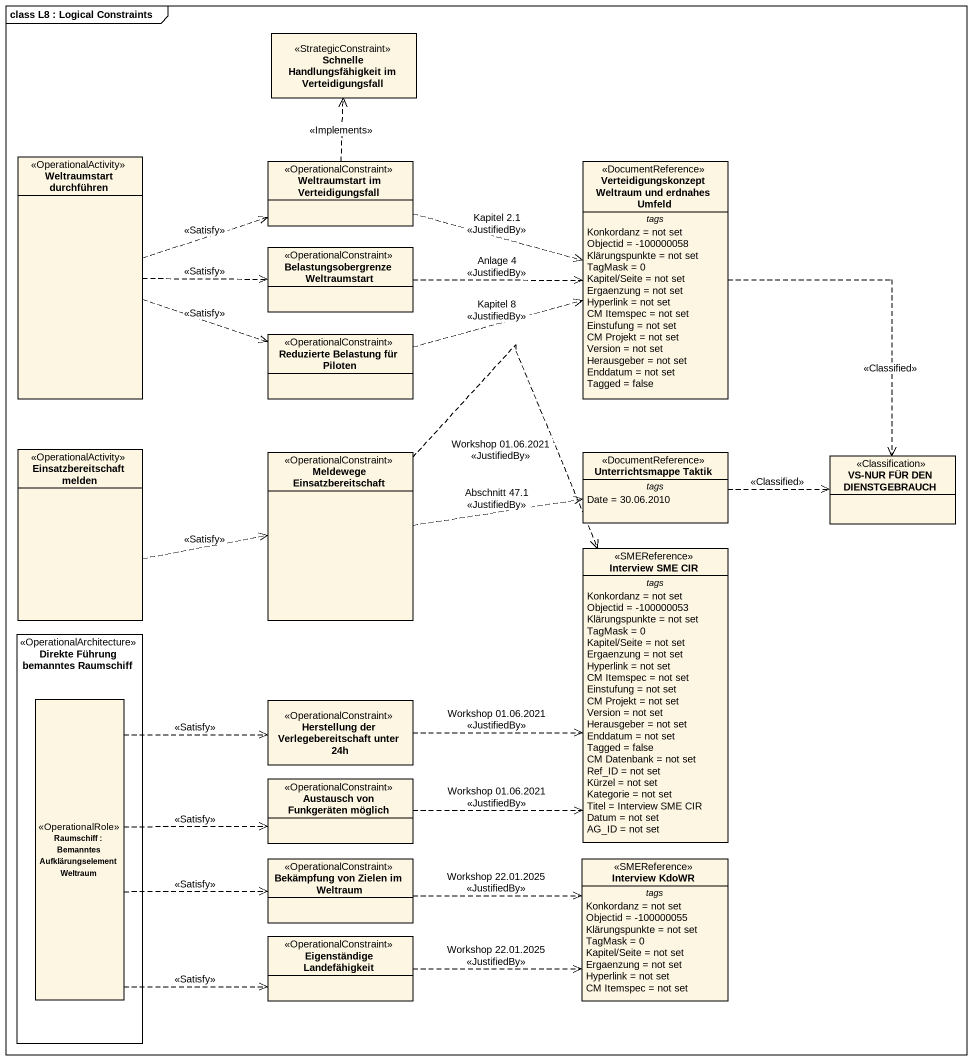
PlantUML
@startuml
mainframe class L8 : Logical Constraints
allowmixing
hide circle
hide empty members
class "Schnelle Handlungsfähigkeit im Verteidigungsfall" as Schnelle_Handlungsfähigkeit <<StrategicConstraint>>
class "Weltraumstart durchführen" as Weltraumstart_durchführen <<OperationalActivity>>
class "Weltraumstart im Verteidigungsfall" as Weltraumstart_im <<OperationalConstraint>>
class "Verteidigungskonzept Weltraum und erdnahes Umfeld" as Verteidigungskonzept <<DocumentReference>> {
  -- tags --
  Konkordanz = not set
  Objectid = -100000058
  Klärungspunkte = not set
  TagMask = 0
  Kapitel/Seite = not set
  Ergaenzung = not set
  Hyperlink = not set
  CM Itemspec = not set
  Einstufung = not set
  CM Projekt = not set
  Version = not set
  Herausgeber = not set
  Enddatum = not set
  Tagged = false
}
class "Belastungsobergrenze Weltraumstart" as Belastungsobergrenze <<OperationalConstraint>>
class "Reduzierte Belastung für Piloten" as Reduzierte_Belastung_für <<OperationalConstraint>>
class "Einsatzbereitschaft melden" as Einsatzbereitschaft_melden <<OperationalActivity>>
class "Meldewege Einsatzbereitschaft" as Meldewege <<OperationalConstraint>>
class "Unterrichtsmappe Taktik" as Unterrichtsmappe_Taktik <<DocumentReference>> {
  -- tags --
  Date = 30.06.2010
}
class "VS-NUR FÜR DEN DIENSTGEBRAUCH" as VS_NUR_FÜR_DEN <<Classification>>
class "Interview SME CIR" as Interview_SME_CIR <<SMEReference>> {
  -- tags --
  Konkordanz = not set
  Objectid = -100000053
  Klärungspunkte = not set
  TagMask = 0
  Kapitel/Seite = not set
  Ergaenzung = not set
  Hyperlink = not set
  CM Itemspec = not set
  Einstufung = not set
  CM Projekt = not set
  Version = not set
  Herausgeber = not set
  Enddatum = not set
  Tagged = false
  CM Datenbank = not set
  Ref_ID = not set
  Kürzel = not set
  Kategorie = not set
  Titel = Interview SME CIR
  Datum = not set
  AG_ID = not set
}
rectangle "Direkte Führung bemanntes Raumschiff" as Direkte_Führung_bemanntes <<OperationalArchitecture>> {
  rectangle "Raumschiff : Bemanntes Aufklärungselement Weltraum" as Raumschiff <<OperationalRole>>
}
class "Herstellung der Verlegebereitschaft unter 24h" as Herstellung_der <<OperationalConstraint>>
class "Austausch von Funkgeräten möglich" as Austausch_von_Funkgeräten <<OperationalConstraint>>
class "Bekämpfung von Zielen im Weltraum" as Bekämpfung_von_Zielen_im <<OperationalConstraint>>
class "Interview KdoWR" as Interview_KdoWR <<SMEReference>> {
  -- tags --
  Konkordanz = not set
  Objectid = -100000055
  Klärungspunkte = not set
  TagMask = 0
  Kapitel/Seite = not set
  Ergaenzung = not set
  Hyperlink = not set
  CM Itemspec = not set
}
class "Eigenständige Landefähigkeit" as Eigenständige_Landefähigkeit <<OperationalConstraint>>
Weltraumstart_durchführen .right.> Weltraumstart_im : <<Satisfy>>
Weltraumstart_durchführen .right.> Belastungsobergrenze : <<Satisfy>>
Weltraumstart_durchführen .right.> Reduzierte_Belastung_für : <<Satisfy>>
Weltraumstart_im .up.> Schnelle_Handlungsfähigkeit : <<Implements>>
Weltraumstart_im .right.> Verteidigungskonzept : Kapitel 2.1\n<<JustifiedBy>>
Verteidigungskonzept ..> VS_NUR_FÜR_DEN : <<Classified>>
Belastungsobergrenze .right.> Verteidigungskonzept : Anlage 4\n<<JustifiedBy>>
Reduzierte_Belastung_für .right.> Verteidigungskonzept : Kapitel 8\n<<JustifiedBy>>
Einsatzbereitschaft_melden .right.> Meldewege : <<Satisfy>>
Meldewege .right.> Unterrichtsmappe_Taktik : Abschnitt 47.1\n<<JustifiedBy>>
Meldewege .right.> Interview_SME_CIR : Workshop 01.06.2021\n<<JustifiedBy>>
Unterrichtsmappe_Taktik .right.> VS_NUR_FÜR_DEN : <<Classified>>
Raumschiff .right.> Herstellung_der : <<Satisfy>>
Raumschiff .right.> Austausch_von_Funkgeräten : <<Satisfy>>
Raumschiff .right.> Bekämpfung_von_Zielen_im : <<Satisfy>>
Raumschiff .right.> Eigenständige_Landefähigkeit : <<Satisfy>>
Herstellung_der .right.> Interview_SME_CIR : Workshop 01.06.2021\n<<JustifiedBy>>
Austausch_von_Funkgeräten .right.> Interview_SME_CIR : Workshop 01.06.2021\n<<JustifiedBy>>
Bekämpfung_von_Zielen_im .right.> Interview_KdoWR : Workshop 22.01.2025\n<<JustifiedBy>>
Eigenständige_Landefähigkeit .right.> Interview_KdoWR : Workshop 22.01.2025\n<<JustifiedBy>>
@enduml
